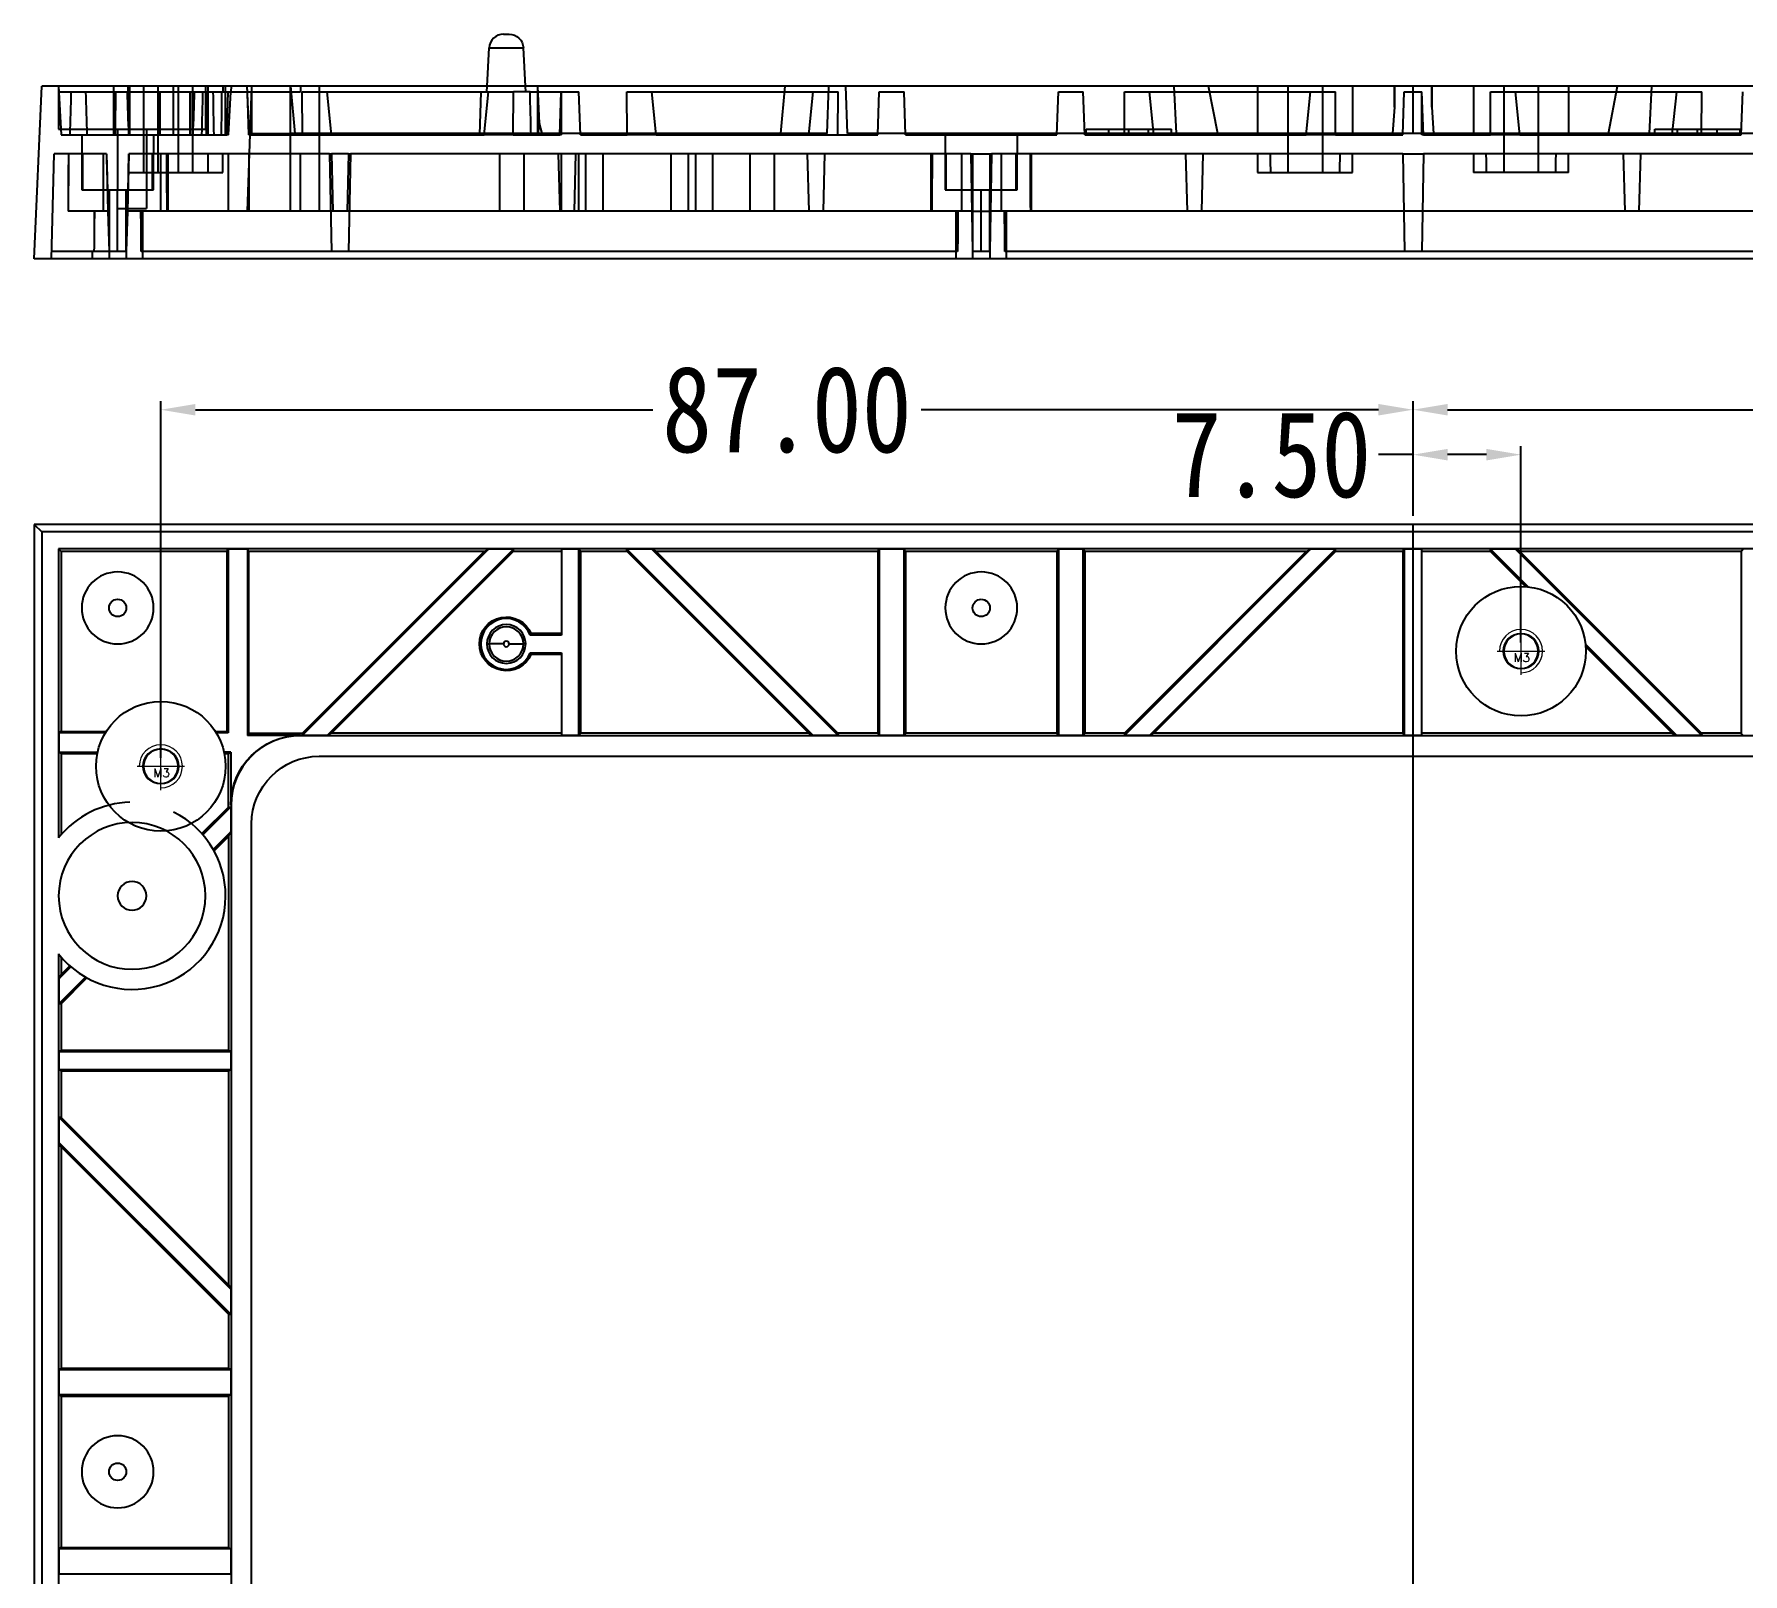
# Model space of a CAD drawing. Header units: inches. Extents: x 242 to 717, y 375 to 601.
# Drawn here: x 242 to 360.7, y 493.8 to 600.7 of the extents above; entities that cross this region are included whole.
import ezdxf
from ezdxf.lldxf.tags import DXFTag

# ---------------------------------------------------------------- set-up
doc = ezdxf.new("R2010")
doc.units = ezdxf.units.IN
doc.header["$MEASUREMENT"] = 0
doc.layers.add('1', color=7, linetype='Continuous', true_color=0xffffff)
doc.layers.add('dim', color=82, linetype='Continuous', lineweight=9)
doc.layers.add('screw', color=33, linetype='Continuous', lineweight=13)
doc.styles.add('001', font='', dxfattribs={"width": 0.85})
doc.styles.add('TXT', font='txt.shx', dxfattribs={"bigfont": 'gbcbig.shx'})
doc.styles.get('001').set_extended_font_data('SimSun')
tags = doc.linetypes.add('CENTER', pattern=[2, 1.25, -0.25, 0.25, -0.25]).pattern_tags.tags
tags[10:11] = [DXFTag(74, 4), DXFTag(75, 0), DXFTag(340, '0'), DXFTag(46, 0.0), DXFTag(50, 0.0), DXFTag(44, 0.0), DXFTag(45, 0.0)]
tags[8:9] = [DXFTag(74, 4), DXFTag(75, 0), DXFTag(340, '0'), DXFTag(46, 0.0), DXFTag(50, 0.0), DXFTag(44, 0.0), DXFTag(45, 0.0)]
tags[6:7] = [DXFTag(74, 4), DXFTag(75, 0), DXFTag(340, '0'), DXFTag(46, 0.0), DXFTag(50, 0.0), DXFTag(44, 0.0), DXFTag(45, 0.0)]
tags[4:5] = [DXFTag(74, 4), DXFTag(75, 0), DXFTag(340, '0'), DXFTag(46, 0.0), DXFTag(50, 0.0), DXFTag(44, 0.0), DXFTag(45, 0.0)]
tags = doc.linetypes.add('DASHED', pattern=[0.75, 0.5, -0.25]).pattern_tags.tags
tags[6:7] = [DXFTag(74, 4), DXFTag(75, 0), DXFTag(340, '0'), DXFTag(46, 0.0), DXFTag(50, 0.0), DXFTag(44, 0.0), DXFTag(45, 0.0)]
tags[4:5] = [DXFTag(74, 4), DXFTag(75, 0), DXFTag(340, '0'), DXFTag(46, 0.0), DXFTag(50, 0.0), DXFTag(44, 0.0), DXFTag(45, 0.0)]
tags = doc.linetypes.add('HIDDEN', pattern=[0.5, 0.25, -0.25]).pattern_tags.tags
tags[6:7] = [DXFTag(74, 4), DXFTag(75, 0), DXFTag(340, '0'), DXFTag(46, 0.0), DXFTag(50, 0.0), DXFTag(44, 0.0), DXFTag(45, 0.0)]
tags[4:5] = [DXFTag(74, 4), DXFTag(75, 0), DXFTag(340, '0'), DXFTag(46, 0.0), DXFTag(50, 0.0), DXFTag(44, 0.0), DXFTag(45, 0.0)]
doc.dimstyles.new('MSTD-1.2倍', dxfattribs={"dimscale": 1.2, "dimtxt": 3, "dimasz": 2, "dimexe": 0.5, "dimexo": 0.5, "dimgap": 1, "dimtad": 0, "dimzin": 1, "dimdsep": 46, "dimtxsty": '001', "dimcen": 0, "dimclrd": 3, "dimclre": 3, "dimclrt": 4, "dimazin": 0, "dimtfac": 0.5, "dimtofl": 0, "dimtmove": 0, "dimatfit": 3, "dimfxl": 1, "dimarcsym": 0})

# ---------------------------------------------------------------- blocks, each defined once
blk = doc.blocks.new('screw_m3_g')
at = {"layer": 'screw', "color": 1, "linetype": 'CENTER', "ltscale": 1.524}
for p, q in [((0, -1.65), (0, 1.65)), ((-1.65, 0), (1.65, 0))]:
    blk.add_line(p, q, dxfattribs=at)
at = {"layer": 'screw', "color": 33, "linetype": 'HIDDEN', "ltscale": 1.524}
blk.add_circle((0, 0), 1.25, dxfattribs=at)
at = {"layer": 'screw', "color": 92, "linetype": 'HIDDEN', "ltscale": 1.524}
blk.add_arc((0, 0), 1.5, 270, 180, dxfattribs=at)
at = {"layer": 'screw', "color": 6, "style": 'TXT'}
blk.add_text('M3', height=0.6, dxfattribs=at).set_placement((-0.51, -0.75))
blk = doc.blocks.new('*D11')
at = {"layer": 'Defpoints', "color": 0, "transparency": 16777216}
for p in [(337.83, 571.5), (337.83, 566.65), (345.33, 557.85)]:
    blk.add_point(p, dxfattribs=at)
at = {"layer": 'dim', "color": 3, "lineweight": -2, "transparency": 16777216}
for p, q in [((337.83, 571.5), (335.43, 571.5)), ((337.83, 567.25), (337.83, 572.1)), ((342.93, 571.5), (340.23, 571.5)), ((345.33, 558.45), (345.33, 572.1))]:
    blk.add_line(p, q, dxfattribs=at)
at = {"layer": 'dim', "color": 3, "transparency": 16777216}
for points in [[(340.23, 571.9), (340.23, 571.1), (337.83, 571.5)], [(342.93, 571.9), (342.93, 571.1), (345.33, 571.5)]]:
    blk.add_solid(points, dxfattribs=at)
at = {"layer": 'dim', "color": 4, "transparency": 16777216, "insert": (327.99, 571.5), "char_height": 6, "attachment_point": 5, "style": '001'}
blk.add_mtext('7.50', dxfattribs=at)
blk = doc.blocks.new('*D12')
at = {"layer": 'Defpoints', "color": 0, "transparency": 16777216}
for p in [(424.83, 574.62), (337.83, 566.65), (424.83, 549.85)]:
    blk.add_point(p, dxfattribs=at)
at = {"layer": 'dim', "color": 3, "lineweight": -2, "transparency": 16777216}
for p, q in [((337.83, 567.25), (337.83, 575.22)), ((340.23, 574.62), (372.01, 574.62)), ((422.43, 574.62), (390.66, 574.62)), ((424.83, 550.45), (424.83, 575.22))]:
    blk.add_line(p, q, dxfattribs=at)
at = {"layer": 'dim', "color": 3, "transparency": 16777216}
for points in [[(340.23, 575.02), (340.23, 574.22), (337.83, 574.62)], [(422.43, 575.02), (422.43, 574.22), (424.83, 574.62)]]:
    blk.add_solid(points, dxfattribs=at)
at = {"layer": 'dim', "color": 4, "transparency": 16777216, "insert": (381.33, 574.62), "char_height": 6, "attachment_point": 5, "style": '001'}
blk.add_mtext('87.00', dxfattribs=at)
blk = doc.blocks.new('*D15')
at = {"layer": 'Defpoints', "color": 0, "transparency": 16777216}
for p in [(250.83, 574.62), (337.83, 566.65), (250.83, 549.85)]:
    blk.add_point(p, dxfattribs=at)
at = {"layer": 'dim', "color": 3, "lineweight": -2, "transparency": 16777216}
for p, q in [((250.83, 550.45), (250.83, 575.22)), ((253.23, 574.62), (285.01, 574.62)), ((335.43, 574.62), (303.66, 574.62)), ((337.83, 567.25), (337.83, 575.22))]:
    blk.add_line(p, q, dxfattribs=at)
at = {"layer": 'dim', "color": 3, "transparency": 16777216}
for points in [[(253.23, 575.02), (253.23, 574.22), (250.83, 574.62)], [(335.43, 575.02), (335.43, 574.22), (337.83, 574.62)]]:
    blk.add_solid(points, dxfattribs=at)
at = {"layer": 'dim', "color": 4, "transparency": 16777216, "insert": (294.33, 574.62), "char_height": 6, "attachment_point": 5, "style": '001'}
blk.add_mtext('87.00', dxfattribs=at)

msp = doc.modelspace()

# ---------------------------------------------------------------- linework, layer by layer
at = {"layer": '1', "color": 95}
for p, q in [((274.64, 600.705), (275.023, 600.705)), ((273.503, 597.105), (273.642, 599.757)), ((273.642, 599.757), (276.022, 599.757)), ((276.161, 597.105), (276.022, 599.757)), ((242.032, 585.105), (242.555, 597.105)), ((433.108, 597.105), (242.555, 597.105)), ((433.632, 585.105), (242.032, 585.105)), ((433.632, 566.652), (242.032, 566.652)), ((242.032, 566.652), (242.555, 566.128)), ((242.032, 566.652), (242.032, 375.052)), ((242.555, 566.128), (242.555, 375.576)), ((433.108, 566.128), (242.555, 566.128)), ((243.732, 564.952), (243.91, 564.774)), ((431.932, 564.952), (243.732, 564.952)), ((243.732, 564.952), (243.732, 544.882)), ((255.413, 564.774), (243.91, 564.774)), ((243.91, 564.774), (243.91, 552.271)), ((255.413, 564.774), (255.518, 564.931)), ((255.413, 564.774), (255.413, 552.271)), ((256.846, 564.931), (255.518, 564.931)), ((255.518, 564.931), (255.518, 552.166)), ((256.95, 564.774), (256.846, 564.931)), ((256.846, 564.931), (256.846, 551.995)), ((273.285, 564.774), (256.95, 564.774)), ((256.95, 552.152), (256.95, 564.774)), ((273.591, 564.931), (260.655, 551.995)), ((273.285, 564.774), (260.664, 552.152)), ((262.391, 551.995), (275.327, 564.931)), ((262.697, 552.152), (275.318, 564.774)), ((273.285, 564.774), (273.591, 564.931)), ((275.327, 564.931), (273.591, 564.931)), ((275.318, 564.774), (275.327, 564.931)), ((278.67, 564.774), (275.318, 564.774)), ((279.884, 564.931), (278.67, 564.931)), ((278.67, 564.931), (278.67, 558.966)), ((279.989, 564.774), (279.884, 564.931)), ((279.884, 551.995), (279.884, 564.931)), ((283.221, 564.774), (279.989, 564.774)), ((279.989, 564.774), (279.989, 552.152)), ((284.949, 564.931), (283.212, 564.931)), ((283.221, 564.774), (283.212, 564.931)), ((283.212, 564.931), (296.149, 551.995)), ((283.221, 564.774), (295.843, 552.152)), ((285.254, 564.774), (284.949, 564.931)), ((297.885, 551.995), (284.949, 564.931)), ((300.639, 564.774), (285.254, 564.774)), ((297.876, 552.152), (285.254, 564.774)), ((300.639, 564.774), (300.743, 564.931)), ((300.639, 564.774), (300.639, 552.152)), ((302.468, 564.931), (300.743, 564.931)), ((300.743, 564.931), (300.743, 551.995)), ((302.573, 564.774), (302.468, 564.931)), ((302.468, 551.995), (302.468, 564.931)), ((313.09, 564.774), (302.573, 564.774)), ((302.573, 564.774), (302.573, 552.152)), ((313.09, 564.774), (313.195, 564.931)), ((313.09, 564.774), (313.09, 552.152)), ((314.92, 564.931), (313.195, 564.931)), ((313.195, 564.931), (313.195, 551.995)), ((315.025, 564.774), (314.92, 564.931)), ((314.92, 551.995), (314.92, 564.931)), ((330.409, 564.774), (315.025, 564.774)), ((315.025, 564.774), (315.025, 552.152)), ((330.714, 564.931), (317.778, 551.995)), ((330.409, 564.774), (317.787, 552.152)), ((319.514, 551.995), (332.451, 564.931)), ((319.82, 552.152), (332.442, 564.774)), ((330.409, 564.774), (330.714, 564.931)), ((332.451, 564.931), (330.714, 564.931)), ((332.442, 564.774), (332.451, 564.931)), ((337.113, 564.774), (332.442, 564.774)), ((337.113, 564.774), (337.218, 564.931)), ((337.113, 564.774), (337.113, 552.152)), ((338.432, 564.931), (337.218, 564.931)), ((337.218, 564.931), (337.218, 551.995)), ((338.432, 551.995), (338.432, 564.931)), ((343.221, 564.774), (338.432, 564.774)), ((344.949, 564.931), (343.212, 564.931)), ((343.221, 564.774), (343.212, 564.931)), ((343.212, 564.931), (345.818, 562.326)), ((343.221, 564.774), (345.655, 562.34)), ((345.254, 564.774), (344.949, 564.931)), ((357.885, 551.995), (344.949, 564.931)), ((360.639, 564.774), (345.254, 564.774)), ((357.876, 552.152), (345.254, 564.774)), ((360.639, 564.774), (360.743, 564.931)), ((360.639, 564.774), (360.639, 552.152)), ((273.482, 558.352), (273.642, 558.352)), ((274.64, 558.352), (273.642, 558.352)), ((275.023, 558.352), (276.022, 558.352)), ((276.182, 558.352), (276.022, 558.352)), ((278.67, 558.966), (276.485, 558.966)), ((278.67, 559.071), (276.557, 559.071)), ((349.805, 558.338), (356.149, 551.995)), ((349.82, 558.175), (355.843, 552.152)), ((276.485, 557.738), (278.67, 557.738)), ((276.557, 557.633), (278.67, 557.633)), ((278.67, 557.738), (278.67, 551.995)), ((243.91, 552.271), (243.753, 552.166)), ((243.753, 552.166), (243.753, 550.838)), ((246.972, 552.166), (243.753, 552.166)), ((243.91, 552.271), (247.037, 552.271)), ((254.626, 552.271), (255.413, 552.271)), ((255.518, 552.166), (254.691, 552.166)), ((255.413, 552.271), (255.518, 552.166)), ((256.95, 552.152), (256.846, 551.995)), ((256.95, 552.152), (260.664, 552.152)), ((260.664, 552.152), (260.655, 551.995)), ((262.697, 552.152), (262.391, 551.995)), ((278.67, 552.152), (262.697, 552.152)), ((279.989, 552.152), (279.884, 551.995)), ((295.843, 552.152), (279.989, 552.152)), ((295.843, 552.152), (296.149, 551.995)), ((297.876, 552.152), (297.885, 551.995)), ((300.639, 552.152), (297.876, 552.152)), ((300.639, 552.152), (300.743, 551.995)), ((302.573, 552.152), (302.468, 551.995)), ((313.09, 552.152), (302.573, 552.152)), ((313.09, 552.152), (313.195, 551.995)), ((315.025, 552.152), (314.92, 551.995)), ((317.787, 552.152), (315.025, 552.152)), ((317.787, 552.152), (317.778, 551.995)), ((319.82, 552.152), (319.514, 551.995)), ((337.113, 552.152), (319.82, 552.152)), ((337.113, 552.152), (337.218, 551.995)), ((355.843, 552.152), (338.432, 552.152)), ((355.843, 552.152), (356.149, 551.995)), ((357.876, 552.152), (357.885, 551.995)), ((360.639, 552.152), (357.876, 552.152)), ((360.639, 552.152), (360.743, 551.995)), ((243.91, 550.733), (243.753, 550.838)), ((243.753, 550.838), (246.441, 550.838)), ((255.689, 550.838), (255.222, 550.838)), ((255.532, 550.733), (255.689, 550.838)), ((255.689, 550.838), (255.689, 547.152)), ((260.532, 551.995), (256.846, 551.995)), ((260.532, 551.974), (260.532, 551.995)), ((415.132, 551.974), (260.532, 551.974)), ((262.391, 551.995), (260.655, 551.995)), ((279.884, 551.995), (278.67, 551.995)), ((297.885, 551.995), (296.149, 551.995)), ((302.468, 551.995), (300.743, 551.995)), ((314.92, 551.995), (313.195, 551.995)), ((319.514, 551.995), (317.778, 551.995)), ((338.432, 551.995), (337.218, 551.995)), ((357.885, 551.995), (356.149, 551.995)), ((243.91, 550.733), (243.91, 545.098)), ((243.91, 550.733), (246.419, 550.733)), ((255.244, 550.733), (255.532, 550.733)), ((255.532, 547.02), (255.532, 550.733)), ((261.832, 550.548), (413.832, 550.548)), ((255.532, 547.02), (253.686, 545.174)), ((255.689, 547.029), (253.755, 545.095)), ((255.532, 547.02), (255.689, 547.029)), ((255.71, 547.152), (255.689, 547.152)), ((255.689, 547.029), (255.689, 545.292)), ((255.71, 547.152), (255.71, 394.552)), ((254.474, 544.078), (255.689, 545.292)), ((254.528, 543.983), (255.532, 544.987)), ((255.532, 544.987), (255.689, 545.292)), ((255.532, 544.987), (255.532, 530.132)), ((257.135, 483.852), (257.135, 545.852)), ((243.732, 536.822), (243.732, 404.882)), ((243.91, 536.606), (243.91, 535.398)), ((244.588, 535.928), (243.753, 535.093)), ((243.91, 535.398), (243.753, 535.093)), ((244.509, 535.997), (243.91, 535.398)), ((243.753, 533.356), (245.605, 535.209)), ((243.753, 535.093), (243.753, 533.356)), ((243.91, 533.365), (245.7, 535.156)), ((243.91, 533.365), (243.753, 533.356)), ((243.91, 533.365), (243.91, 530.132)), ((243.91, 530.132), (243.753, 530.028)), ((243.753, 530.028), (243.753, 528.8)), ((255.689, 530.028), (243.753, 530.028)), ((243.91, 530.132), (255.532, 530.132)), ((255.532, 530.132), (255.689, 530.028)), ((255.689, 530.028), (255.689, 528.8)), ((243.91, 528.695), (243.753, 528.8)), ((243.753, 528.8), (255.689, 528.8)), ((243.91, 528.695), (243.91, 525.462)), ((243.91, 528.695), (255.532, 528.695)), ((255.532, 528.695), (255.689, 528.8)), ((255.532, 528.695), (255.532, 513.84)), ((243.91, 525.462), (243.753, 525.471)), ((243.753, 525.471), (243.753, 523.734)), ((255.689, 513.535), (243.753, 525.471)), ((255.532, 513.84), (243.91, 525.462)), ((243.91, 523.429), (243.753, 523.734)), ((243.753, 523.734), (255.689, 511.798)), ((243.91, 523.429), (243.91, 508.045)), ((243.91, 523.429), (255.532, 511.807)), ((255.532, 513.84), (255.689, 513.535)), ((255.689, 513.535), (255.689, 511.798)), ((255.532, 511.807), (255.532, 508.045)), ((255.532, 511.807), (255.689, 511.798)), ((243.91, 508.045), (243.753, 507.94)), ((243.753, 507.94), (243.753, 506.215)), ((255.689, 507.94), (243.753, 507.94)), ((243.91, 508.045), (255.532, 508.045)), ((255.532, 508.045), (255.689, 507.94)), ((255.689, 507.94), (255.689, 506.215)), ((243.91, 506.11), (243.753, 506.215)), ((243.753, 506.215), (255.689, 506.215)), ((243.91, 506.11), (243.91, 495.593)), ((243.91, 506.11), (255.532, 506.11)), ((255.532, 506.11), (255.689, 506.215)), ((255.532, 506.11), (255.532, 495.593)), ((243.91, 495.593), (243.753, 495.489)), ((243.753, 495.489), (243.753, 493.764)), ((255.689, 495.489), (243.753, 495.489)), ((243.91, 495.593), (255.532, 495.593)), ((255.532, 495.593), (255.689, 495.489)), ((255.689, 495.489), (255.689, 493.764)), ((243.753, 493.764), (255.689, 493.764))]:
    msp.add_line(p, q, dxfattribs=at)
at = {"layer": '1', "color": 95, "linetype": 'DASHED', "ltscale": 1.134889}
msp.add_line((243.732, 597.105), (243.91, 593.705), dxfattribs=at)
at = {"layer": '1', "color": 95, "linetype": 'DASHED'}
for p, q in [((243.732, 597.105), (243.732, 594.105)), ((250.632, 596.705), (250.632, 593.705)), ((250.792, 593.705), (250.792, 596.705)), ((252.871, 593.705), (252.871, 596.705)), ((253.032, 593.705), (253.032, 596.705)), ((253.932, 597.105), (253.932, 594.105)), ((278.67, 593.705), (278.67, 596.705)), ((338.432, 593.705), (338.432, 596.705))]:
    msp.add_line(p, q, dxfattribs=at)
at = {"layer": '1', "color": 95, "linetype": 'DASHED', "ltscale": 1.57618}
msp.add_line((243.753, 596.705), (248.481, 596.705), dxfattribs=at)
at = {"layer": '1', "color": 95, "linetype": 'DASHED', "ltscale": 1.133333}
for p, q in [((247.533, 597.105), (247.533, 593.705)), ((248.682, 593.705), (248.682, 597.105)), ((251.719, 593.705), (251.719, 597.105)), ((254.13, 593.705), (254.13, 597.105)), ((255.332, 593.705), (255.332, 597.105)), ((327.033, 597.105), (327.033, 593.705)), ((333.63, 597.105), (333.63, 593.705)), ((342.033, 597.105), (342.033, 593.705)), ((348.63, 597.105), (348.63, 593.705))]:
    msp.add_line(p, q, dxfattribs=at)
at = {"layer": '1', "color": 95, "linetype": 'DASHED', "ltscale": 1.566945}
msp.add_line((248.481, 596.705), (253.182, 596.705), dxfattribs=at)
at = {"layer": '1', "color": 95, "linetype": 'DASHED', "ltscale": 0.133333}
for p, q in [((248.533, 597.105), (248.533, 596.705)), ((250.632, 597.105), (250.632, 596.705)), ((253.032, 597.105), (253.032, 596.705)), ((255.13, 597.105), (255.13, 596.705)), ((260.532, 597.105), (260.532, 596.705))]:
    msp.add_line(p, q, dxfattribs=at)
at = {"layer": '1', "color": 95, "linetype": 'DASHED', "ltscale": 2}
for p, q in [((249.632, 597.105), (249.632, 591.105)), ((252.032, 597.105), (252.032, 591.105)), ((329.132, 597.105), (329.132, 591.105)), ((331.532, 597.105), (331.532, 591.105)), ((344.132, 597.105), (344.132, 591.105)), ((346.532, 597.105), (346.532, 591.105))]:
    msp.add_line(p, q, dxfattribs=at)
at = {"layer": '1', "color": 95, "linetype": 'DASHED', "ltscale": 0.778512}
msp.add_line((253.182, 596.705), (255.518, 596.705), dxfattribs=at)
at = {"layer": '1', "color": 95, "linetype": 'DASHED', "ltscale": 1.00061}
for p, q in [((255.413, 593.705), (255.518, 596.705)), ((256.95, 593.705), (256.846, 596.705)), ((273.068, 596.705), (272.963, 593.705)), ((278.551, 593.705), (278.656, 596.705)), ((279.989, 593.705), (279.884, 596.705)), ((300.639, 593.705), (300.743, 596.705)), ((302.573, 593.705), (302.468, 596.705)), ((313.09, 593.705), (313.195, 596.705)), ((315.025, 593.705), (314.92, 596.705)), ((337.113, 593.705), (337.218, 596.705)), ((338.55, 593.705), (338.446, 596.705)), ((360.639, 593.705), (360.743, 596.705))]:
    msp.add_line(p, q, dxfattribs=at)
at = {"layer": '1', "color": 95, "linetype": 'DASHED', "ltscale": 0.442646}
msp.add_line((255.518, 596.705), (256.846, 596.705), dxfattribs=at)
at = {"layer": '1', "color": 95, "linetype": 'DASHED', "ltscale": 1.001372}
msp.add_line((255.532, 593.705), (255.689, 596.705), dxfattribs=at)
at = {"layer": '1', "color": 95, "linetype": 'DASHED', "ltscale": 0.133516}
msp.add_line((255.71, 597.105), (255.689, 596.705), dxfattribs=at)
at = {"layer": '1', "color": 95, "linetype": 'DASHED', "ltscale": 2.901768}
msp.add_line((257.135, 597.105), (256.832, 588.405), dxfattribs=at)
at = {"layer": '1', "color": 95, "linetype": 'DASHED', "ltscale": 1.228677}
msp.add_line((256.846, 596.705), (260.532, 596.705), dxfattribs=at)
at = {"layer": '1', "color": 95, "linetype": 'DASHED', "ltscale": 2.9}
for p, q in [((259.832, 588.405), (259.832, 597.105)), ((261.832, 597.105), (261.832, 588.405))]:
    msp.add_line(p, q, dxfattribs=at)
at = {"layer": '1', "color": 95, "linetype": 'DASHED', "ltscale": 1.104278}
for p, q in [((260.157, 593.805), (259.865, 597.105)), ((293.907, 593.805), (294.198, 597.105))]:
    msp.add_line(p, q, dxfattribs=at)
at = {"layer": '1', "color": 95, "linetype": 'DASHED', "ltscale": 1.848037}
for p, q in [((260.655, 596.705), (273.591, 596.705)), ((284.949, 596.705), (297.885, 596.705)), ((317.778, 596.705), (330.714, 596.705)), ((344.949, 596.705), (357.885, 596.705))]:
    msp.add_line(p, q, dxfattribs=at)
at = {"layer": '1', "color": 95, "linetype": 'DASHED', "ltscale": 1.000005}
for p, q in [((260.664, 593.705), (260.655, 596.705)), ((275.318, 593.705), (275.327, 596.705)), ((283.221, 593.705), (283.212, 596.705)), ((297.876, 593.705), (297.885, 596.705)), ((317.787, 593.705), (317.778, 596.705)), ((332.442, 593.705), (332.451, 596.705)), ((343.221, 593.705), (343.212, 596.705)), ((357.876, 593.705), (357.885, 596.705))]:
    msp.add_line(p, q, dxfattribs=at)
at = {"layer": '1', "color": 95, "linetype": 'DASHED', "ltscale": 1.005168}
for p, q in [((262.697, 593.705), (262.391, 596.705)), ((273.285, 593.705), (273.591, 596.705)), ((285.254, 593.705), (284.949, 596.705)), ((295.843, 593.705), (296.149, 596.705)), ((319.82, 593.705), (319.514, 596.705)), ((330.409, 593.705), (330.714, 596.705)), ((345.254, 593.705), (344.949, 596.705)), ((355.843, 593.705), (356.149, 596.705))]:
    msp.add_line(p, q, dxfattribs=at)
at = {"layer": '1', "color": 95, "linetype": 'DASHED', "ltscale": 0.133532}
for p, q in [((273.482, 596.705), (273.503, 597.105)), ((276.182, 596.705), (276.161, 597.105))]:
    msp.add_line(p, q, dxfattribs=at)
at = {"layer": '1', "color": 95, "linetype": 'DASHED', "ltscale": 0.578855}
for p, q in [((273.591, 596.705), (275.327, 596.705)), ((283.212, 596.705), (284.949, 596.705)), ((330.714, 596.705), (332.451, 596.705)), ((343.212, 596.705), (344.949, 596.705))]:
    msp.add_line(p, q, dxfattribs=at)
at = {"layer": '1', "color": 95, "linetype": 'DASHED', "ltscale": 0.385954}
msp.add_line((276.485, 596.705), (275.327, 596.705), dxfattribs=at)
at = {"layer": '1', "color": 95, "linetype": 'DASHED', "ltscale": 0.723564}
msp.add_line((276.485, 596.705), (278.656, 596.705), dxfattribs=at)
at = {"layer": '1', "color": 95, "linetype": 'DASHED', "ltscale": 0.865711}
msp.add_line((277.146, 594.51), (277.032, 597.105), dxfattribs=at)
at = {"layer": '1', "color": 95, "linetype": 'DASHED', "ltscale": 1.1}
for p, q in [((277.032, 593.805), (277.032, 597.105)), ((337.832, 593.805), (337.832, 597.105))]:
    msp.add_line(p, q, dxfattribs=at)
at = {"layer": '1', "color": 95, "linetype": 'DASHED', "ltscale": 0.409312}
for p, q in [((278.656, 596.705), (279.884, 596.705)), ((337.218, 596.705), (338.446, 596.705))]:
    msp.add_line(p, q, dxfattribs=at)
at = {"layer": '1', "color": 95, "linetype": 'DASHED', "ltscale": 1.10067}
for p, q in [((297.116, 593.805), (297.232, 597.105)), ((298.547, 593.805), (298.432, 597.105))]:
    msp.add_line(p, q, dxfattribs=at)
at = {"layer": '1', "color": 95, "linetype": 'DASHED', "ltscale": 0.574998}
for p, q in [((300.743, 596.705), (302.468, 596.705)), ((313.195, 596.705), (314.92, 596.705))]:
    msp.add_line(p, q, dxfattribs=at)
at = {"layer": '1', "color": 95, "linetype": 'DASHED', "ltscale": 1.101427}
for p, q in [((321.406, 593.805), (321.238, 597.105)), ((354.257, 593.805), (354.425, 597.105))]:
    msp.add_line(p, q, dxfattribs=at)
at = {"layer": '1', "color": 95, "linetype": 'DASHED', "ltscale": 1.119713}
for p, q in [((324.257, 593.805), (323.63, 597.105)), ((351.406, 593.805), (352.034, 597.105))]:
    msp.add_line(p, q, dxfattribs=at)
at = {"layer": '1', "color": 95, "linetype": 'DASHED', "ltscale": 0.490812}
for p, q in [((336.533, 597.105), (336.533, 595.633)), ((339.13, 595.633), (339.13, 597.105))]:
    msp.add_line(p, q, dxfattribs=at)
at = {"layer": '1', "color": 95, "linetype": 'DASHED', "ltscale": 0.610662}
for p, q in [((336.533, 595.633), (336.406, 593.805)), ((339.13, 595.633), (339.257, 593.805))]:
    msp.add_line(p, q, dxfattribs=at)
at = {"layer": '1', "color": 95, "linetype": 'DASHED', "ltscale": 1.457143}
msp.add_line((243.732, 594.105), (253.932, 594.105), dxfattribs=at)
at = {"layer": '1', "color": 95, "linetype": 'DASHED', "ltscale": 1.643298}
msp.add_line((243.91, 593.705), (255.413, 593.705), dxfattribs=at)
at = {"layer": '1', "color": 95, "linetype": 'DASHED', "ltscale": 0.433333}
for p, q in [((245.332, 593.705), (245.332, 592.405)), ((250.332, 593.705), (250.332, 592.405)), ((305.332, 593.705), (305.332, 592.405)), ((310.332, 593.705), (310.332, 592.405)), ((254.13, 591.105), (254.13, 592.405)), ((255.13, 591.105), (255.13, 592.405)), ((327.033, 592.405), (327.033, 591.105)), ((333.63, 591.105), (333.63, 592.405)), ((342.033, 592.405), (342.033, 591.105)), ((348.63, 591.105), (348.63, 592.405))]:
    msp.add_line(p, q, dxfattribs=at)
at = {"layer": '1', "color": 95, "linetype": 'DASHED', "ltscale": 1.399979}
msp.add_line((247.832, 594.105), (247.832, 589.905), dxfattribs=at)
at = {"layer": '1', "color": 95, "linetype": 'DASHED', "ltscale": 1.833333}
msp.add_line((249.832, 594.105), (249.832, 588.605), dxfattribs=at)
at = {"layer": '1', "color": 95, "linetype": 'DASHED', "ltscale": 0.866667}
for p, q in [((250.632, 593.705), (250.632, 591.105)), ((253.032, 593.705), (253.032, 591.105))]:
    msp.add_line(p, q, dxfattribs=at)
at = {"layer": '1', "color": 95, "linetype": 'DASHED', "ltscale": 0.039584}
msp.add_line((255.532, 593.705), (255.413, 593.705), dxfattribs=at)
at = {"layer": '1', "color": 95, "linetype": 'DASHED', "ltscale": 2.333596}
msp.add_line((256.95, 593.705), (273.285, 593.705), dxfattribs=at)
at = {"layer": '1', "color": 95, "linetype": 'DASHED', "ltscale": 0.038413}
msp.add_line((257.135, 593.805), (257.02, 593.805), dxfattribs=at)
at = {"layer": '1', "color": 95, "linetype": 'DASHED', "ltscale": 0.89873}
msp.add_line((257.135, 593.805), (259.832, 593.805), dxfattribs=at)
at = {"layer": '1', "color": 95, "linetype": 'DASHED', "ltscale": 2.457143}
msp.add_line((277.032, 593.805), (259.832, 593.805), dxfattribs=at)
at = {"layer": '1', "color": 95, "linetype": 'DASHED', "ltscale": 0.677634}
for p, q in [((275.318, 593.705), (273.285, 593.705)), ((285.254, 593.705), (283.221, 593.705)), ((332.442, 593.705), (330.409, 593.705)), ((345.254, 593.705), (343.221, 593.705))]:
    msp.add_line(p, q, dxfattribs=at)
at = {"layer": '1', "color": 95, "linetype": 'DASHED', "ltscale": 1.077616}
for p, q in [((275.318, 593.705), (278.551, 593.705)), ((279.989, 593.705), (283.221, 593.705))]:
    msp.add_line(p, q, dxfattribs=at)
at = {"layer": '1', "color": 95, "linetype": 'DASHED', "ltscale": 0.23821}
msp.add_line((277.146, 594.51), (277.032, 593.805), dxfattribs=at)
at = {"layer": '1', "color": 95, "linetype": 'DASHED', "ltscale": 0.097119}
msp.add_line((277.323, 593.805), (277.032, 593.805), dxfattribs=at)
at = {"layer": '1', "color": 95, "linetype": 'DASHED', "ltscale": 0.242404}
msp.add_line((277.323, 593.805), (277.146, 594.51), dxfattribs=at)
at = {"layer": '1', "color": 95, "linetype": 'DASHED', "ltscale": 2.827634}
msp.add_line((297.116, 593.805), (277.323, 593.805), dxfattribs=at)
at = {"layer": '1', "color": 95, "linetype": 'DASHED', "ltscale": 0.039601}
msp.add_line((278.67, 593.705), (278.551, 593.705), dxfattribs=at)
at = {"layer": '1', "color": 95, "linetype": 'DASHED', "ltscale": 2.197744}
for p, q in [((285.254, 593.705), (300.639, 593.705)), ((315.025, 593.705), (330.409, 593.705)), ((345.254, 593.705), (360.639, 593.705))]:
    msp.add_line(p, q, dxfattribs=at)
at = {"layer": '1', "color": 95, "linetype": 'DASHED', "ltscale": 3.265598}
for p, q in [((321.406, 593.805), (298.547, 593.805)), ((377.116, 593.805), (354.257, 593.805))]:
    msp.add_line(p, q, dxfattribs=at)
at = {"layer": '1', "color": 95, "linetype": 'DASHED', "ltscale": 1.502418}
msp.add_line((302.573, 593.705), (313.09, 593.705), dxfattribs=at)
at = {"layer": '1', "color": 95, "linetype": 'DASHED', "ltscale": 0.033353}
for p, q in [((305.332, 593.805), (305.332, 593.705)), ((310.332, 593.805), (310.332, 593.705))]:
    msp.add_line(p, q, dxfattribs=at)
at = {"layer": '1', "color": 95, "linetype": 'DASHED', "ltscale": 0.1}
for p, q in [((315.112, 593.805), (315.112, 594.105)), ((316.696, 593.805), (316.696, 594.105)), ((318.075, 593.805), (318.075, 594.105)), ((319.455, 593.805), (319.455, 594.105)), ((321.039, 593.805), (321.039, 594.105)), ((354.624, 593.805), (354.624, 594.105)), ((356.208, 593.805), (356.208, 594.105)), ((357.588, 593.805), (357.588, 594.105)), ((358.968, 593.805), (358.968, 594.105)), ((360.551, 593.805), (360.551, 594.105))]:
    msp.add_line(p, q, dxfattribs=at)
at = {"layer": '1', "color": 95, "linetype": 'DASHED', "ltscale": 0.527972}
for p, q in [((315.112, 594.105), (316.696, 594.105)), ((319.455, 594.105), (321.039, 594.105)), ((354.624, 594.105), (356.208, 594.105)), ((358.968, 594.105), (360.551, 594.105))]:
    msp.add_line(p, q, dxfattribs=at)
at = {"layer": '1', "color": 95, "linetype": 'DASHED', "ltscale": 0.919784}
for p, q in [((316.696, 594.105), (319.455, 594.105)), ((356.208, 594.105), (358.968, 594.105))]:
    msp.add_line(p, q, dxfattribs=at)
at = {"layer": '1', "color": 95, "linetype": 'DASHED', "ltscale": 0.950391}
for p, q in [((324.257, 593.805), (321.406, 593.805)), ((354.257, 593.805), (351.406, 593.805))]:
    msp.add_line(p, q, dxfattribs=at)
at = {"layer": '1', "color": 95, "linetype": 'DASHED', "ltscale": 3.878406}
msp.add_line((351.406, 593.805), (324.257, 593.805), dxfattribs=at)
at = {"layer": '1', "color": 95, "linetype": 'DASHED', "ltscale": 1.557069}
for p, q in [((332.442, 593.705), (337.113, 593.705)), ((338.55, 593.705), (343.221, 593.705))]:
    msp.add_line(p, q, dxfattribs=at)
at = {"layer": '1', "color": 95, "linetype": 'DASHED', "ltscale": 0.03963}
msp.add_line((338.55, 593.705), (338.432, 593.705), dxfattribs=at)
at = {"layer": '1', "color": 95, "linetype": 'DASHED', "ltscale": 2.434167}
msp.add_line((243.24, 585.105), (243.432, 592.405), dxfattribs=at)
at = {"layer": '1', "color": 95, "linetype": 'DASHED', "ltscale": 1.207312}
msp.add_line((247.053, 592.405), (243.432, 592.405), dxfattribs=at)
at = {"layer": '1', "color": 95, "linetype": 'DASHED', "ltscale": 0.833333}
for p, q in [((245.332, 592.405), (245.332, 589.905)), ((245.405, 589.905), (245.405, 592.405)), ((250.258, 589.905), (250.258, 592.405)), ((250.332, 589.905), (250.332, 592.405)), ((305.332, 592.405), (305.332, 589.905)), ((305.405, 589.905), (305.405, 592.405)), ((307.232, 592.405), (307.232, 589.905)), ((308.432, 592.405), (308.432, 589.905)), ((310.258, 589.905), (310.258, 592.405)), ((310.332, 589.905), (310.332, 592.405))]:
    msp.add_line(p, q, dxfattribs=at)
at = {"layer": '1', "color": 95, "linetype": 'DASHED', "ltscale": 1.333333}
for p, q in [((246.832, 592.405), (246.832, 588.405)), ((250.832, 588.405), (250.832, 592.405)), ((251.332, 588.405), (251.332, 592.405)), ((255.532, 588.405), (255.532, 592.405)), ((256.971, 588.405), (256.971, 592.405)), ((260.532, 588.405), (260.532, 592.405)), ((274.355, 592.405), (274.355, 588.405)), ((276.052, 592.405), (276.052, 588.405)), ((278.641, 592.405), (278.641, 588.405)), ((279.841, 592.405), (279.841, 588.405)), ((280.338, 592.405), (280.338, 588.405)), ((281.538, 592.405), (281.538, 588.405)), ((286.27, 592.405), (286.27, 588.405)), ((287.47, 592.405), (287.47, 588.405)), ((287.967, 592.405), (287.967, 588.405)), ((289.167, 592.405), (289.167, 588.405)), ((291.755, 592.405), (291.755, 588.405)), ((293.452, 592.405), (293.452, 588.405)), ((304.332, 592.405), (304.332, 588.405)), ((306.448, 592.405), (306.448, 588.405)), ((309.216, 592.405), (309.216, 588.405)), ((311.332, 588.405), (311.332, 592.405))]:
    msp.add_line(p, q, dxfattribs=at)
at = {"layer": '1', "color": 95, "linetype": 'DASHED', "ltscale": 2.267444}
for p, q in [((247.053, 592.405), (247.232, 585.605)), ((248.61, 592.405), (248.432, 585.605))]:
    msp.add_line(p, q, dxfattribs=at)
at = {"layer": '1', "color": 95, "linetype": 'DASHED', "ltscale": 1.33379}
for p, q in [((247.053, 592.405), (247.158, 588.405)), ((248.604, 592.405), (248.5, 588.405)), ((248.61, 592.405), (248.505, 588.405)), ((262.68, 592.405), (262.785, 588.405)), ((263.88, 592.405), (263.775, 588.405)), ((278.444, 592.405), (278.549, 588.405)), ((279.644, 592.405), (279.54, 588.405)), ((295.744, 592.405), (295.849, 588.405)), ((296.944, 592.405), (296.839, 588.405)), ((322.033, 592.405), (322.138, 588.405)), ((323.233, 592.405), (323.128, 588.405)), ((352.43, 592.405), (352.535, 588.405)), ((353.63, 592.405), (353.525, 588.405))]:
    msp.add_line(p, q, dxfattribs=at)
at = {"layer": '1', "color": 95, "linetype": 'DASHED', "ltscale": 0.433482}
msp.add_line((248.576, 591.105), (248.61, 592.405), dxfattribs=at)
at = {"layer": '1', "color": 95, "linetype": 'DASHED', "ltscale": 1.993107}
msp.add_line((262.561, 592.405), (248.61, 592.405), dxfattribs=at)
at = {"layer": '1', "color": 95, "linetype": 'DASHED', "ltscale": 2.267012}
for p, q in [((262.561, 592.405), (262.68, 585.605)), ((263.999, 592.405), (263.88, 585.605)), ((307.113, 592.405), (307.232, 585.605)), ((308.55, 592.405), (308.432, 585.605)), ((337.113, 592.405), (337.232, 585.605)), ((338.55, 592.405), (338.432, 585.605))]:
    msp.add_line(p, q, dxfattribs=at)
at = {"layer": '1', "color": 95, "linetype": 'DASHED', "ltscale": 0.039609}
msp.add_line((262.561, 592.405), (262.68, 592.405), dxfattribs=at)
at = {"layer": '1', "color": 95, "linetype": 'DASHED', "ltscale": 0.400009}
msp.add_line((263.88, 592.405), (262.68, 592.405), dxfattribs=at)
at = {"layer": '1', "color": 95, "linetype": 'DASHED', "ltscale": 0.039596}
msp.add_line((263.88, 592.405), (263.999, 592.405), dxfattribs=at)
at = {"layer": '1', "color": 95, "linetype": 'DASHED', "ltscale": 6.159158}
msp.add_line((307.113, 592.405), (263.999, 592.405), dxfattribs=at)
at = {"layer": '1', "color": 95, "linetype": 'DASHED', "ltscale": 0.479079}
msp.add_line((307.113, 592.405), (308.55, 592.405), dxfattribs=at)
at = {"layer": '1', "color": 95, "linetype": 'DASHED', "ltscale": 4.080373}
for p, q in [((337.113, 592.405), (308.55, 592.405)), ((367.113, 592.405), (338.55, 592.405))]:
    msp.add_line(p, q, dxfattribs=at)
at = {"layer": '1', "color": 95, "linetype": 'DASHED', "ltscale": 0.479127}
msp.add_line((337.113, 592.405), (338.55, 592.405), dxfattribs=at)
at = {"layer": '1', "color": 95, "linetype": 'DASHED', "ltscale": 1.851451}
msp.add_line((248.576, 591.105), (254.13, 591.105), dxfattribs=at)
at = {"layer": '1', "color": 95, "linetype": 'DASHED', "ltscale": 0.333276}
msp.add_line((254.13, 591.105), (255.13, 591.105), dxfattribs=at)
at = {"layer": '1', "color": 95, "linetype": 'DASHED', "ltscale": 0.297388}
for p, q in [((327.033, 591.105), (327.925, 591.105)), ((332.738, 591.105), (333.63, 591.105))]:
    msp.add_line(p, q, dxfattribs=at)
at = {"layer": '1', "color": 95, "linetype": 'DASHED', "ltscale": 1.60414}
msp.add_line((327.925, 591.105), (332.738, 591.105), dxfattribs=at)
at = {"layer": '1', "color": 95, "linetype": 'DASHED', "ltscale": 2.198917}
msp.add_line((348.63, 591.105), (342.033, 591.105), dxfattribs=at)
at = {"layer": '1', "color": 95, "linetype": 'DASHED', "ltscale": 1.666667}
for p, q in [((245.332, 589.905), (250.332, 589.905)), ((305.332, 589.905), (310.332, 589.905)), ((260.532, 588.405), (255.532, 588.405))]:
    msp.add_line(p, q, dxfattribs=at)
at = {"layer": '1', "color": 95, "linetype": 'DASHED', "ltscale": 1.433333}
for p, q in [((247.232, 589.905), (247.232, 585.605)), ((247.832, 585.605), (247.832, 589.905)), ((248.432, 585.605), (248.432, 589.905)), ((307.232, 589.905), (307.232, 585.605)), ((307.832, 585.605), (307.832, 589.905)), ((308.432, 585.605), (308.432, 589.905))]:
    msp.add_line(p, q, dxfattribs=at)
at = {"layer": '1', "color": 95, "linetype": 'DASHED', "ltscale": 0.920434}
for p, q in [((247.158, 588.405), (244.397, 588.405)), ((251.266, 588.405), (248.505, 588.405))]:
    msp.add_line(p, q, dxfattribs=at)
at = {"layer": '1', "color": 95, "linetype": 'DASHED', "ltscale": 0.933653}
for p, q in [((247.158, 588.405), (247.232, 585.605)), ((248.505, 588.405), (248.432, 585.605))]:
    msp.add_line(p, q, dxfattribs=at)
at = {"layer": '1', "color": 95, "linetype": 'DASHED', "ltscale": 0.666667}
msp.add_line((247.832, 588.605), (249.832, 588.605), dxfattribs=at)
at = {"layer": '1', "color": 95, "linetype": 'DASHED', "ltscale": 0.933333}
for p, q in [((249.582, 585.605), (249.582, 588.405)), ((306.082, 585.605), (306.082, 588.405)), ((309.582, 585.605), (309.582, 588.405))]:
    msp.add_line(p, q, dxfattribs=at)
at = {"layer": '1', "color": 95, "linetype": 'DASHED', "ltscale": 1.421768}
msp.add_line((255.532, 588.405), (251.266, 588.405), dxfattribs=at)
at = {"layer": '1', "color": 95, "linetype": 'DASHED', "ltscale": 0.751083}
msp.add_line((262.785, 588.405), (260.532, 588.405), dxfattribs=at)
at = {"layer": '1', "color": 95, "linetype": 'DASHED', "ltscale": 0.330171}
for p, q in [((263.775, 588.405), (262.785, 588.405)), ((279.54, 588.405), (278.549, 588.405)), ((296.839, 588.405), (295.849, 588.405)), ((323.128, 588.405), (322.138, 588.405)), ((353.525, 588.405), (352.535, 588.405))]:
    msp.add_line(p, q, dxfattribs=at)
at = {"layer": '1', "color": 95, "linetype": 'DASHED', "ltscale": 2.110528}
msp.add_line((278.549, 588.405), (263.775, 588.405), dxfattribs=at)
at = {"layer": '1', "color": 95, "linetype": 'DASHED', "ltscale": 2.329919}
msp.add_line((295.849, 588.405), (279.54, 588.405), dxfattribs=at)
at = {"layer": '1', "color": 95, "linetype": 'DASHED', "ltscale": 2.519173}
msp.add_line((304.397, 588.405), (296.839, 588.405), dxfattribs=at)
at = {"layer": '1', "color": 95, "linetype": 'DASHED', "ltscale": 0.928583}
for p, q in [((307.183, 588.405), (304.397, 588.405)), ((311.266, 588.405), (308.48, 588.405))]:
    msp.add_line(p, q, dxfattribs=at)
at = {"layer": '1', "color": 95, "linetype": 'DASHED', "ltscale": 0.432565}
msp.add_line((307.183, 588.405), (308.48, 588.405), dxfattribs=at)
at = {"layer": '1', "color": 95, "linetype": 'DASHED', "ltscale": 0.933476}
for p, q in [((307.183, 588.405), (307.231, 585.605)), ((308.48, 588.405), (308.432, 585.605))]:
    msp.add_line(p, q, dxfattribs=at)
at = {"layer": '1', "color": 95, "linetype": 'DASHED', "ltscale": 1.553144}
for p, q in [((322.138, 588.405), (311.266, 588.405)), ((364.397, 588.405), (353.525, 588.405))]:
    msp.add_line(p, q, dxfattribs=at)
at = {"layer": '1', "color": 95, "linetype": 'DASHED', "ltscale": 4.200891}
msp.add_line((352.535, 588.405), (323.128, 588.405), dxfattribs=at)
at = {"layer": '1', "color": 95, "linetype": 'DASHED', "ltscale": 0.978045}
msp.add_line((246.188, 585.605), (243.253, 585.605), dxfattribs=at)
at = {"layer": '1', "color": 95, "linetype": 'DASHED', "ltscale": 0.166667}
for p, q in [((246.082, 585.105), (246.082, 585.605)), ((247.232, 585.605), (247.232, 585.105)), ((248.432, 585.605), (248.432, 585.105)), ((249.582, 585.105), (249.582, 585.605)), ((306.082, 585.105), (306.082, 585.605)), ((307.232, 585.605), (307.232, 585.105)), ((308.432, 585.605), (308.432, 585.105)), ((309.582, 585.105), (309.582, 585.605))]:
    msp.add_line(p, q, dxfattribs=at)
at = {"layer": '1', "color": 95, "linetype": 'DASHED', "ltscale": 0.347977}
msp.add_line((247.232, 585.605), (246.188, 585.605), dxfattribs=at)
at = {"layer": '1', "color": 95, "linetype": 'DASHED', "ltscale": 0.4}
for p, q in [((248.432, 585.605), (247.232, 585.605)), ((263.88, 585.605), (262.68, 585.605)), ((308.432, 585.605), (307.232, 585.605)), ((338.432, 585.605), (337.232, 585.605))]:
    msp.add_line(p, q, dxfattribs=at)
at = {"layer": '1', "color": 95, "linetype": 'DASHED', "ltscale": 1.886368}
msp.add_line((262.68, 585.605), (249.475, 585.605), dxfattribs=at)
at = {"layer": '1', "color": 95, "linetype": 'DASHED', "ltscale": 6.043938}
msp.add_line((306.188, 585.605), (263.88, 585.605), dxfattribs=at)
at = {"layer": '1', "color": 95, "linetype": 'DASHED', "ltscale": 3.965153}
for p, q in [((337.232, 585.605), (309.475, 585.605)), ((366.188, 585.605), (338.432, 585.605))]:
    msp.add_line(p, q, dxfattribs=at)
at = {"layer": '1', "color": 1, "linetype": 'CENTER', "ltscale": 19.46656}
msp.add_line((337.832, 375.052), (337.832, 566.652), dxfattribs=at)
at = {"layer": '1', "color": 95}
for centre in [(345.332, 557.852), (250.832, 549.852)]:
    msp.add_circle(centre, 4.5, dxfattribs=at)
for centre, radius, start, end in [((274.64, 599.705), 1, 90, 177), ((247.832, 560.852), 2.5, 0, 180), ((307.832, 560.852), 2.5, 0, 180), ((247.832, 560.852), 2.5, -180, 0), ((307.832, 560.852), 2.5, -180, 0), ((274.832, 558.352), 1.764, 20.36875, 339.63125), ((274.832, 558.352), 1.35, 0, 180), ((274.832, 558.352), 1.19, 0, 180), ((274.832, 558.352), 1.35, -180, 0), ((274.832, 558.352), 1.19, -180, 0), ((274.832, 558.352), 0.191, 0, 180), ((274.832, 558.352), 0.191, 180, 360), ((345.332, 557.852), 1.2, 0, 180), ((345.332, 557.852), 1.2, -180, 0), ((250.832, 549.852), 1.2, 0, 180), ((260.532, 547.152), 4.822, 90, 180), ((250.832, 549.852), 1.2, -180, 0), ((248.832, 540.852), 6.5, 91.31858, 141.68512), ((248.832, 540.852), 6.5, -141.68512, 63.6238), ((248.832, 540.852), 5.1, 0, 180), ((248.832, 540.852), 1, 0, 180), ((248.832, 540.852), 5.1, -180, 0), ((248.832, 540.852), 1, -180, 0), ((247.832, 500.852), 2.5, 0, 180), ((247.832, 500.852), 2.5, -180, 0)]:
    msp.add_arc(centre, radius, start, end, dxfattribs=at)
at = {"layer": '1', "color": 95, "extrusion": (0, 0, -1)}
for centre, radius, start, end in [((-275.023, 599.705), 1, 90, 177), ((-247.832, 560.852), 0.6, -90, 90), ((-247.832, 560.852), 0.6, 90, 270), ((-274.832, 558.352), 1.869, -157.38053, 157.38053), ((-307.832, 560.852), 0.6, -90, 90), ((-307.832, 560.852), 0.6, 90, 270), ((-247.832, 500.852), 0.6, -90, 90), ((-247.832, 500.852), 0.6, 90, 270)]:
    msp.add_arc(centre, radius, start, end, dxfattribs=at)
at = {"layer": '1', "color": 95, "extrusion": (0, 6.12303e-17, -1)}
for centre, radius in [((-260.532, 547.152), 4.843), ((-261.832, 545.852), 4.696)]:
    msp.add_arc(centre, radius, 0, 90, dxfattribs=at)
at = {"layer": '1', "color": 95, "linetype": 'DASHED'}
for centre, major_axis, ratio, start_param, end_param in [((3992.969, 582.985), (261.499, 5295.055), 0.706676, 1.6030921, 1.6036583), ((3609.514, 641.931), (-234.743, 4753.287), 0.706676, 1.54542, 1.5460508), ((2635.37, 570.623), (-2387.829, 0), 0.9993908, 6.2722555, 6.2735127), ((1161.369, 628.011), (913.425, 0), 0.9993908, 3.1758936, 3.179182), ((2791.379, 613.502), (2542.844, 0), 0.9993908, 3.1482022, 3.1493827), ((-659.706, 628.011), (-913.425, 0), 0.9993908, 3.1040033, 3.1072917), ((-3495.303, 582.985), (-261.499, -5295.055), 0.706676, 1.607705, 1.6082712), ((-2133.707, 570.623), (2387.829, 0), 0.9993908, 0.0096726, 0.0109298), ((-3111.668, 641.931), (234.743, -4753.287), 0.706676, 1.5257712, 1.5264019), ((-2287.716, 613.502), (-2542.844, 0), 0.9993908, 3.1338026, 3.1349831), ((-2711.348, 524.264), (-2988.712, 0), 0.9993908, 3.1648435, 3.1658481), ((11080.842, 552.735), (10836.507, 0), 0.9998477, 3.1379313, 3.1383005), ((5024.095, 563.893), (4779.761, 0), 0.9996573, 3.1356253, 3.1364625), ((-4528.431, 563.893), (-4779.761, 0), 0.9996573, 3.1467228, 3.14756), ((5084.095, 563.893), (4779.761, 0), 0.9996573, 3.1356253, 3.1364625), ((-4468.431, 563.893), (-4779.761, 0), 0.9996573, 3.1467228, 3.14756), ((2233.366, 637.85), (1906.014, 0), 0.9996573, 3.1654459, 3.1661283), ((-1572.703, 637.85), (-1906.014, 0), 0.9996573, 3.117057, 3.1177395), ((2248.366, 637.85), (-1906.014, 0), 0.9996573, 0.0238532, 0.0245357), ((-1557.703, 637.85), (1906.014, 0), 0.9996573, 6.2586496, 6.2593321), ((2307.503, 565.931), (2061.41, 0), 0.9996573, 3.1306867, 3.1320455), ((4926.445, 555.806), (4680.353, 0), 0.9998477, 3.1346265, 3.1352249), ((-1811.84, 565.931), (-2061.41, 0), 0.9996573, 3.1511398, 3.1524986), ((2367.503, 565.931), (2061.41, 0), 0.9996573, 3.1306867, 3.1320455), ((-1751.84, 565.931), (-2061.41, 0), 0.9996573, 3.1511398, 3.1524986)]:
    msp.add_ellipse(centre, major_axis=major_axis, ratio=ratio, start_param=start_param, end_param=end_param, dxfattribs=at)
at = {"layer": '1', "color": 95, "linetype": 'DASHED', "extrusion": (0, 6.12303e-17, -1)}
msp.add_ellipse((337.832, 614.287), major_axis=(0.652, 37.181), ratio=0.0301983, start_param=4.1862756, end_param=4.2314798, dxfattribs=at)
at = {"layer": '1', "color": 95, "linetype": 'DASHED', "extrusion": (3.85186e-34, 6.12303e-17, -1)}
msp.add_ellipse((337.832, 614.287), major_axis=(-0.652, 37.181), ratio=0.0301983, start_param=2.0517055, end_param=2.0969097, dxfattribs=at)
at = {"layer": '1', "color": 95}
for centre, start_param, end_param in [((-2711.348, 561.496), 6.2589296, 6.2599343), ((-2711.348, 555.208), 0.023251, 0.0242557)]:
    msp.add_ellipse(centre, major_axis=(2988.712, 0), ratio=0.0348995, start_param=start_param, end_param=end_param, dxfattribs=at)
at = {"layer": '1', "color": 95, "linetype": 'DASHED'}
for points, degree in [([(256.961, 593.805), (256.832, 597.105)], 1), ([(257.135, 597.105), (257.135, 596.742), (257.135, 596.013), (257.135, 594.913), (257.135, 594.175), (257.135, 593.805)], 3), ([(247.053, 592.405), (247.088, 591.072), (247.123, 589.738), (247.158, 588.405)], 3)]:
    msp.add_open_spline(points, degree=degree, dxfattribs=at)

# ---------------------------------------------------------------- block references
at = {"layer": 'screw'}
for p in [(345.332, 557.852), (250.832, 549.852)]:
    msp.add_blockref('screw_m3_g', p, dxfattribs=at)

# ---------------------------------------------------------------- dimensions: what is measured, and where the dimension line sits
at = {"layer": 'dim'}
dim = msp.add_linear_dim(base=(250.832, 574.623), p1=(337.832, 566.652), p2=(250.832, 549.852), angle=180, dimstyle='MSTD-1.2倍', override={"dimtxt": 5, "dimexe": 0.49975, "dimexo": 0.49975, "dimgap": 0.49975}, dxfattribs=at)
dim.commit()
dim.dimension.update_dxf_attribs({"geometry": '*D15', "text_midpoint": (294.332, 574.623)})
for base, p1, p2, picture, middle in [((424.832, 574.623), (337.832, 566.652), (424.832, 549.852), '*D12', (381.332, 574.623)), ((337.832, 571.5), (345.332, 557.852), (337.832, 566.652), '*D11', (327.989, 571.5))]:
    dim = msp.add_linear_dim(base=base, p1=p1, p2=p2, dimstyle='MSTD-1.2倍', override={"dimtxt": 5, "dimexe": 0.49975, "dimexo": 0.49975, "dimgap": 0.49975}, dxfattribs=at)
    dim.commit()
    dim.dimension.update_dxf_attribs({"geometry": picture, "text_midpoint": middle})

doc.saveas('drawing.dxf')
